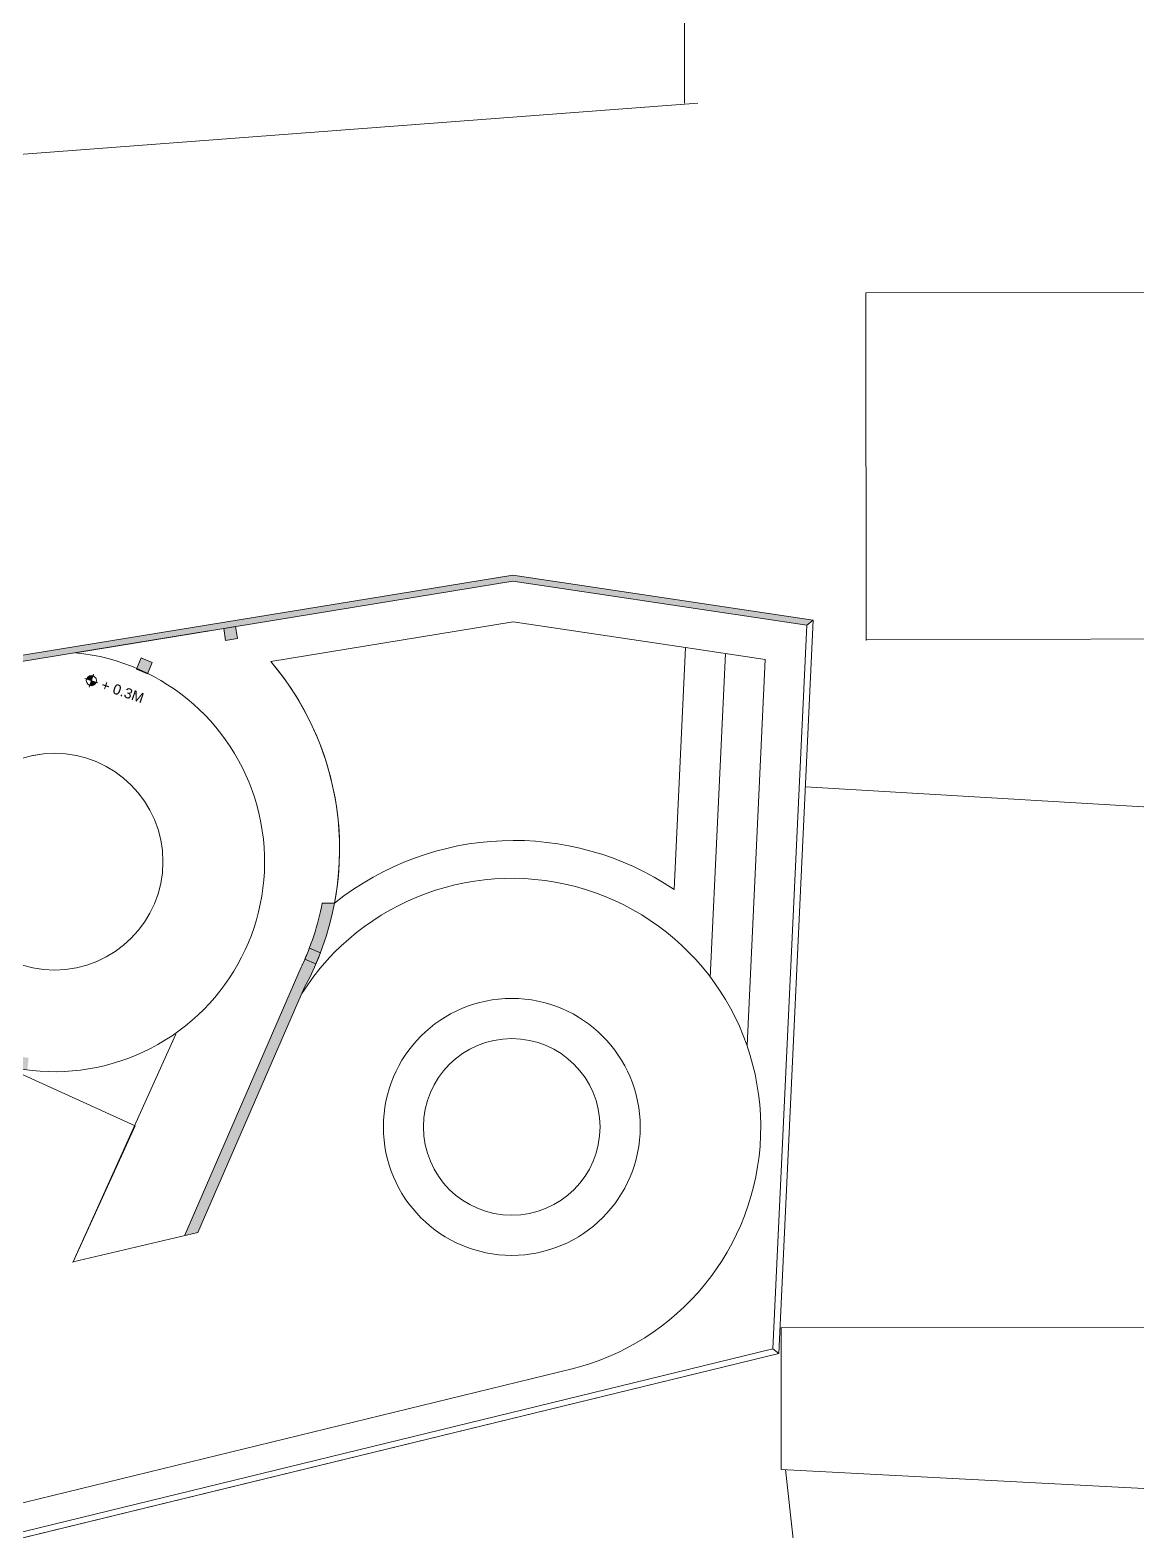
# Model space of a CAD drawing. Header units: metres. Extents: x -48 to 2360, y -1392 to 453.
# Drawn here: x 299.22 to 326.82, y -1335.71 to -1298.28 of the extents above; entities that cross this region are included whole.
import ezdxf
from ezdxf.enums import TextEntityAlignment as Align

# ---------------------------------------------------------------- set-up
doc = ezdxf.new("R2010")
doc.units = ezdxf.units.M
doc.layers.get('0').update_dxf_attribs({"color": 200})
for name, color, linetype, lineweight in [('corte3', 215, 'Continuous', 5), ('MUROS', 31, 'Continuous', 9), ('TODO', 210, 'Continuous', 5)]:
    doc.layers.add(name, color=color, linetype=linetype, lineweight=lineweight)
doc.layers.add('JARDINERAS', color=93, linetype='Continuous', lineweight=5, transparency=0.4)
doc.layers.add('SUELO', color=231, linetype='Continuous', lineweight=5, transparency=0.2)
doc.styles.get("Standard").update_dxf_attribs({"font": 'arial.ttf'})

# ---------------------------------------------------------------- blocks, each defined once
blk = doc.blocks.new('S-Nivel Planta')
at = {"ltscale": 0.5}
h = blk.add_hatch(color=256, dxfattribs=at)
h.paths.add_polyline_path([(-0.06, 0), (0, 0), (0, 0.06, 0.414214)])
h.paths.add_polyline_path([(0, -0.06, 0.414214), (0.06, 0), (0, 0)])
for p, q in [((0.08, 0), (-0.08, 0)), ((0, 0.08), (0, -0.08))]:
    blk.add_line(p, q, dxfattribs=at)
blk.add_circle((0, 0), 0.06, dxfattribs=at)
blk.add_attdef('NIVEL_PLANTA', text='', height=0.12).set_placement((0.13, 0), align=Align.MIDDLE_LEFT)

msp = doc.modelspace()

# ---------------------------------------------------------------- hatches: boundary and pattern name
at = {"layer": 'MUROS', "ltscale": 7, "transparency": 33554687}
h = msp.add_hatch(color=256, dxfattribs=at)
h.dxf.hatch_style = 1
h.paths.add_polyline_path([(306.811, -1320.054), (306.506, -1320.054, -0.04212), (306.184, -1321.176), (306.46, -1321.293, 0.044545)])
h.paths.add_polyline_path([(306.46, -1321.292), (306.184, -1321.176, -0.010813), (306.071, -1321.454), (306.343, -1321.569)])
h.paths.add_polyline_path([(306.347, -1321.57), (306.071, -1321.454, -0.007784), (305.982, -1321.651), (303.071, -1328.352), (303.406, -1328.274), (306.064, -1322.155, 0.022457)])
h.paths.add_polyline_path([(304.344, -1313.157), (304.048, -1313.206), (304.096, -1313.502), (304.392, -1313.454)])
h.paths.add_polyline_path([(301.99, -1313.941), (301.88, -1314.202, -0.01433), (302.152, -1314.328), (302.267, -1314.057)])
h.paths.add_polyline_path([(298.313, -1323.721), (298.21, -1324.003, 0.008043), (298.371, -1324.052), (298.378, -1324.036), (298.48, -1324.083, 0.032629), (299.15, -1324.215), (299.183, -1323.917, -0.045242)])
h.paths.add_polyline_path([(296.258, -1322.432), (296.034, -1322.632, 0.110146), (297.927, -1323.902), (298.03, -1323.62, -0.109311)])
h.paths.add_polyline_path([(296.058, -1322.209), (296.023, -1322.24), (295.834, -1322.408), (296.034, -1322.632), (296.258, -1322.432), (296.255, -1322.429, -0.014923)])
h.paths.add_polyline_path([(298.312, -1323.722), (298.287, -1323.712, -0.013812), (298.03, -1323.62), (297.928, -1323.901), (298.189, -1323.996, 0.001076), (298.21, -1324.003)])
h.paths.add_polyline_path([(294.935, -1317.156), (294.861, -1317.363, 0.003821), (294.836, -1317.439), (295.116, -1317.54), (295.218, -1317.257)])
h.paths.add_polyline_path([(280.475, -1329.01), (280.473, -1329.009), (280.525, -1328.885), (280.535, -1328.863), (280.356, -1328.786), (280.237, -1329.062), (280.419, -1329.14)])
h.paths.add_polyline_path([(276.037, -1326.931), (275.853, -1326.853), (275.735, -1327.128), (275.919, -1327.207)])
h.paths.add_polyline_path([(271.351, -1324.919), (271.167, -1324.84), (271.049, -1325.116), (271.233, -1325.195)])
h.paths.add_polyline_path([(266.94, -1323.025), (266.757, -1322.946), (266.638, -1323.222), (266.822, -1323.301)])
h.paths.add_polyline_path([(265.836, -1325.598), (265.652, -1325.519), (265.534, -1325.795), (265.718, -1325.874)])
h.paths.add_polyline_path([(268.32, -1326.656), (268.202, -1326.932), (268.386, -1327.01), (268.504, -1326.734)])
h.paths.add_polyline_path([(271.172, -1327.87), (270.988, -1327.792), (270.87, -1328.068), (271.054, -1328.146)])
h.paths.add_polyline_path([(264.517, -1328.694), (264.333, -1328.615), (264.216, -1328.891), (264.4, -1328.97)])
h.paths.add_polyline_path([(267.185, -1329.83), (267.001, -1329.752), (266.884, -1330.028), (267.068, -1330.106)])
h.paths.add_polyline_path([(269.853, -1330.967), (269.669, -1330.888), (269.552, -1331.164), (269.736, -1331.243)])
h.paths.add_polyline_path([(269.584, -1316.869), (269.4, -1316.79), (269.282, -1317.066), (269.465, -1317.145)])
h.paths.add_polyline_path([(269.702, -1316.593), (269.518, -1316.514), (269.4, -1316.79), (269.584, -1316.869)])
h.paths.add_polyline_path([(273.994, -1318.763), (273.811, -1318.684), (273.692, -1318.96), (273.876, -1319.038)])
h.paths.add_polyline_path([(274.113, -1318.487), (273.929, -1318.408), (273.811, -1318.684), (273.994, -1318.763)])
h.paths.add_polyline_path([(278.681, -1320.775), (278.497, -1320.696), (278.379, -1320.972), (278.562, -1321.051)])
h.paths.add_polyline_path([(278.799, -1320.499), (278.615, -1320.42), (278.497, -1320.696), (278.681, -1320.775)])
h.paths.add_polyline_path([(283.183, -1322.708), (282.999, -1322.629), (282.881, -1322.905), (283.065, -1322.984)])
h.paths.add_polyline_path([(283.301, -1322.433), (283.118, -1322.354), (282.999, -1322.629), (283.183, -1322.708)])
h.paths.add_polyline_path([(285.945, -1316.276), (285.945, -1316.276), (285.761, -1316.197), (285.643, -1316.473), (285.827, -1316.552)])
h.paths.add_polyline_path([(281.443, -1314.343), (281.259, -1314.264), (281.14, -1314.54), (281.324, -1314.619)])
h.paths.add_polyline_path([(276.756, -1312.331), (276.573, -1312.252), (276.454, -1312.527), (276.638, -1312.606)])
h.paths.add_polyline_path([(272.346, -1310.437), (272.162, -1310.358), (272.044, -1310.634), (272.227, -1310.712)])
h = msp.add_hatch(color=256, dxfattribs=at)
h.dxf.hatch_style = 1
h.paths.add_polyline_path([(311.255, -1311.875), (292.032, -1315.019), (292.033, -1315.17), (303.676, -1313.266), (311.257, -1312.027), (318.594, -1313.124), (318.75, -1312.996)])

# ---------------------------------------------------------------- linework, layer by layer
at = {"layer": 'JARDINERAS', "ltscale": 0.05, "transparency": 33554559}
for p, q in [((315.564, -1313.682), (317.553, -1313.98)), ((316.558, -1313.831), (316.178, -1321.91)), ((317.553, -1313.98), (317.099, -1323.608))]:
    msp.add_line(p, q, dxfattribs=at)
msp.add_circle((311.232, -1325.637), 2.203, dxfattribs=at)
at = {"layer": 'MUROS', "transparency": 33554687}
msp.add_lwpolyline([(303.676, -1313.266), (291.885, -1315.195, -0.583991), (284.478, -1304.879, 0.349148), (282.35, -1291.441)], format="xyb", dxfattribs=at)
at = {"layer": 'MUROS', "ltscale": 7, "transparency": 33554687}
for points in [[(318.594, -1313.124), (318.75, -1312.996)], [(317.743, -1331.169), (317.888, -1331.288)]]:
    msp.add_lwpolyline(points, dxfattribs=at)
at = {"layer": 'SUELO', "ltscale": 0.05, "transparency": 33554559}
msp.add_line((315.564, -1313.682), (315.28, -1319.713), dxfattribs=at)
at = {"layer": 'SUELO', "ltscale": 7, "transparency": 33554559}
for p, q in [((315.564, -1313.682), (315.28, -1319.713)), ((301.836, -1325.613), (298.378, -1324.036))]:
    msp.add_line(p, q, dxfattribs=at)
at = {"layer": 'SUELO', "ltscale": 0.05, "transparency": 33554559}
msp.add_lwpolyline([(315.564, -1313.682), (311.264, -1313.039), (305.22, -1314.027)], dxfattribs=at)
at = {"layer": 'SUELO', "ltscale": 7, "transparency": 33554559}
msp.add_lwpolyline([(315.564, -1313.682), (311.264, -1313.039), (305.22, -1314.027)], dxfattribs=at)
at = {"layer": 'SUELO', "ltscale": 0.05, "transparency": 33554559}
msp.add_circle((311.232, -1325.637), 3.203, dxfattribs=at)
for centre, radius, start, end in [((299.7, -1318.708), 7.238, 331.5535, 40.2918), ((311.279, -1325.666), 7.173, 56.0959, 128.5255)]:
    msp.add_arc(centre, radius, start, end, dxfattribs=at)
at = {"layer": 'SUELO', "ltscale": 7, "transparency": 33554559}
for centre, radius, start, end in [((299.7, -1318.708), 7.238, 349.2768, 40.2918), ((311.279, -1325.666), 7.173, 56.0959, 128.5255)]:
    msp.add_arc(centre, radius, start, end, dxfattribs=at)
at = {"layer": 'TODO', "ltscale": 0.05, "transparency": 33554687}
for p, q in [((311.255, -1311.875), (292.033, -1315.018)), ((318.75, -1312.996), (311.255, -1311.875)), ((318.75, -1312.996), (311.255, -1311.875)), ((317.743, -1331.169), (318.594, -1313.124)), ((317.888, -1331.288), (318.75, -1312.996)), ((317.888, -1331.288), (318.75, -1312.996)), ((306.506, -1320.054), (306.811, -1320.054)), ((305.982, -1321.651), (303.071, -1328.352)), ((302.853, -1323.321), (300.288, -1329.016)), ((259.75, -1345.466), (317.888, -1331.288)), ((261.743, -1344.826), (317.743, -1331.169)), ((261.763, -1344.975), (317.888, -1331.288))]:
    msp.add_line(p, q, dxfattribs=at)
at = {"layer": 'TODO', "ltscale": 7, "transparency": 33554687}
for p, q in [((306.064, -1322.155), (303.406, -1328.274)), ((300.291, -1329.002), (301.836, -1325.613)), ((300.291, -1329.002), (303.406, -1328.274)), ((261.648, -1344.128), (312.736, -1331.67))]:
    msp.add_line(p, q, dxfattribs=at)
at = {"layer": 'TODO', "transparency": 33554687}
msp.add_line((332.593, -1334.951), (317.954, -1334.18), dxfattribs=at)
at = {"layer": 'TODO', "ltscale": 7, "transparency": 33554559}
msp.add_lwpolyline([(311.255, -1311.875), (311.255, -1311.875), (318.75, -1312.996), (317.888, -1331.288), (259.657, -1345.489), (247.797, -1264.424), (293.305, -1259.038), (293.305, -1259.038)], dxfattribs=at)
at = {"layer": 'TODO', "transparency": 33554687, "flags": 128}
for points in [[(315.485, -1259.839), (315.541, -1300.105)], [(315.874, -1300.105), (291.796, -1301.923)], [(320.07, -1313.503), (320.058, -1304.834), (331.258, -1304.818)], [(331.27, -1313.467), (320.07, -1313.483)], [(318.554, -1317.153), (334.293, -1318.089)], [(317.949, -1330.67), (317.951, -1330.65)], [(317.954, -1334.182), (317.949, -1330.67)], [(317.951, -1330.65), (333.707, -1330.628)], [(319.051, -1343.13), (318.055, -1334.185)]]:
    msp.add_lwpolyline(points, dxfattribs=at)
at = {"layer": 'TODO', "ltscale": 0.05, "transparency": 33554687}
msp.add_lwpolyline([(318.594, -1313.124), (311.257, -1312.027), (300.351, -1313.81)], dxfattribs=at)
at = {"layer": 'TODO', "ltscale": 7, "transparency": 33554687}
for points in [[(304.344, -1313.157), (304.048, -1313.206), (304.096, -1313.502), (304.392, -1313.454), (304.344, -1313.157)], [(301.99, -1313.941), (301.874, -1314.217), (302.15, -1314.334), (302.267, -1314.057), (301.99, -1313.941)], [(306.112, -1321.344), (306.067, -1321.452), (306.343, -1321.569), (306.46, -1321.292), (306.184, -1321.176)]]:
    msp.add_lwpolyline(points, dxfattribs=at)
at = {"layer": 'TODO', "transparency": 33554687}
msp.add_lwpolyline([(299.45, -1316.347), (299.251, -1316.382)], dxfattribs=at)
msp.add_circle((299.829, -1319.022), 2.702, dxfattribs=at)
msp.add_arc((299.829, -1319.022), 5.238, 159.171, 84.2777, dxfattribs=at)
at = {"layer": 'TODO', "ltscale": 7, "transparency": 33554687}
msp.add_arc((311.232, -1325.646), 6.209, 283.389, 147.4765, dxfattribs=at)
at = {"layer": 'TODO', "ltscale": 0.05, "transparency": 33554687}
msp.add_arc((299.7, -1318.708), 6.938, 334.8978, 348.8072, dxfattribs=at)
at = {"layer": 'TODO', "transparency": 33554687}
msp.add_point((306.007, -1321.588), dxfattribs=at)

# ---------------------------------------------------------------- block references
at = {"layer": 'corte3', "transparency": 33554687, "xscale": 2.117906149620211, "yscale": 2.117906149620211, "zscale": 2.117906149620211, "rotation": 341.0245459803515}
msp.add_blockref('S-Nivel Planta', (300.747, -1314.507), dxfattribs=at).add_auto_attribs({'NIVEL_PLANTA': '+ 0.3M'})

doc.saveas('drawing.dxf')
